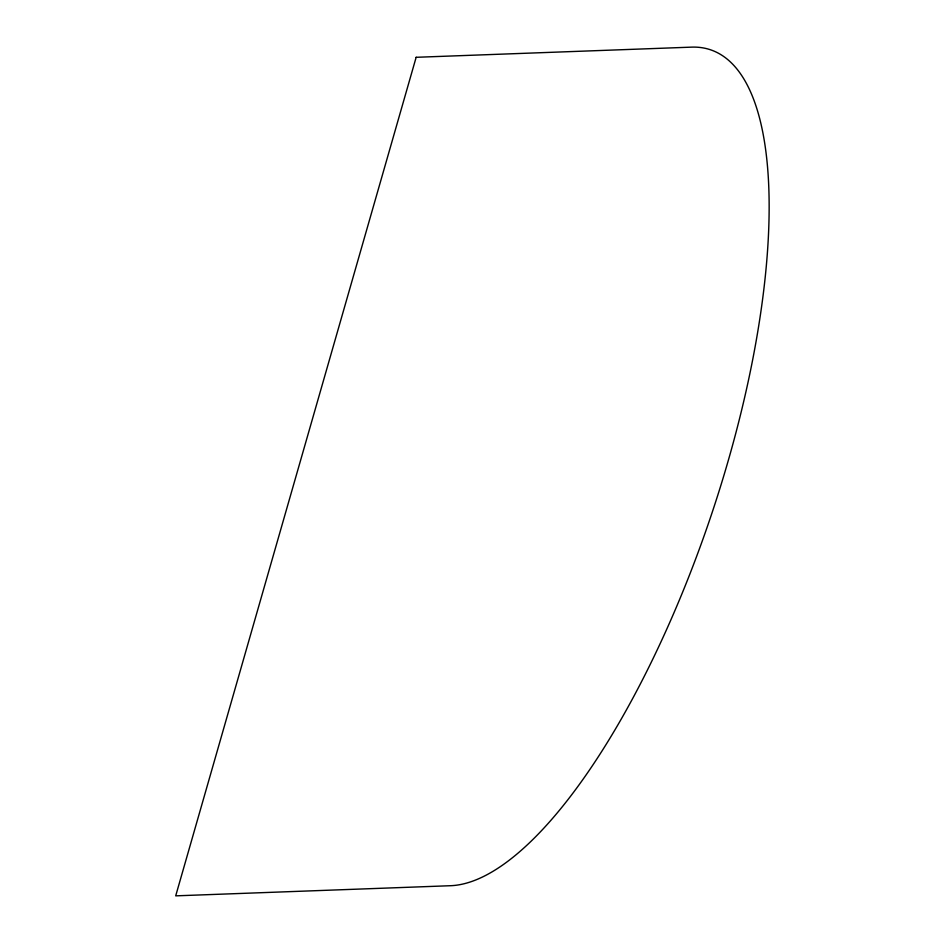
<?xml version="1.0" encoding="UTF-8"?>
<svg xmlns="http://www.w3.org/2000/svg" width="943" height="943" viewBox="0 0 943 943"><rect width="100%" height="100%" fill="white"/><g stroke="black" fill="none" stroke-linecap="round" stroke-linejoin="round"><path stroke-width="1.41" d="M416.158 57.299L175.704 895.85L450.813 885.701A439.261 148.464 -71.5 0 0 728.244 460.632A439.261 148.464 -71.5 0 0 691.266 47.15L416.158 57.299"/></g></svg>
